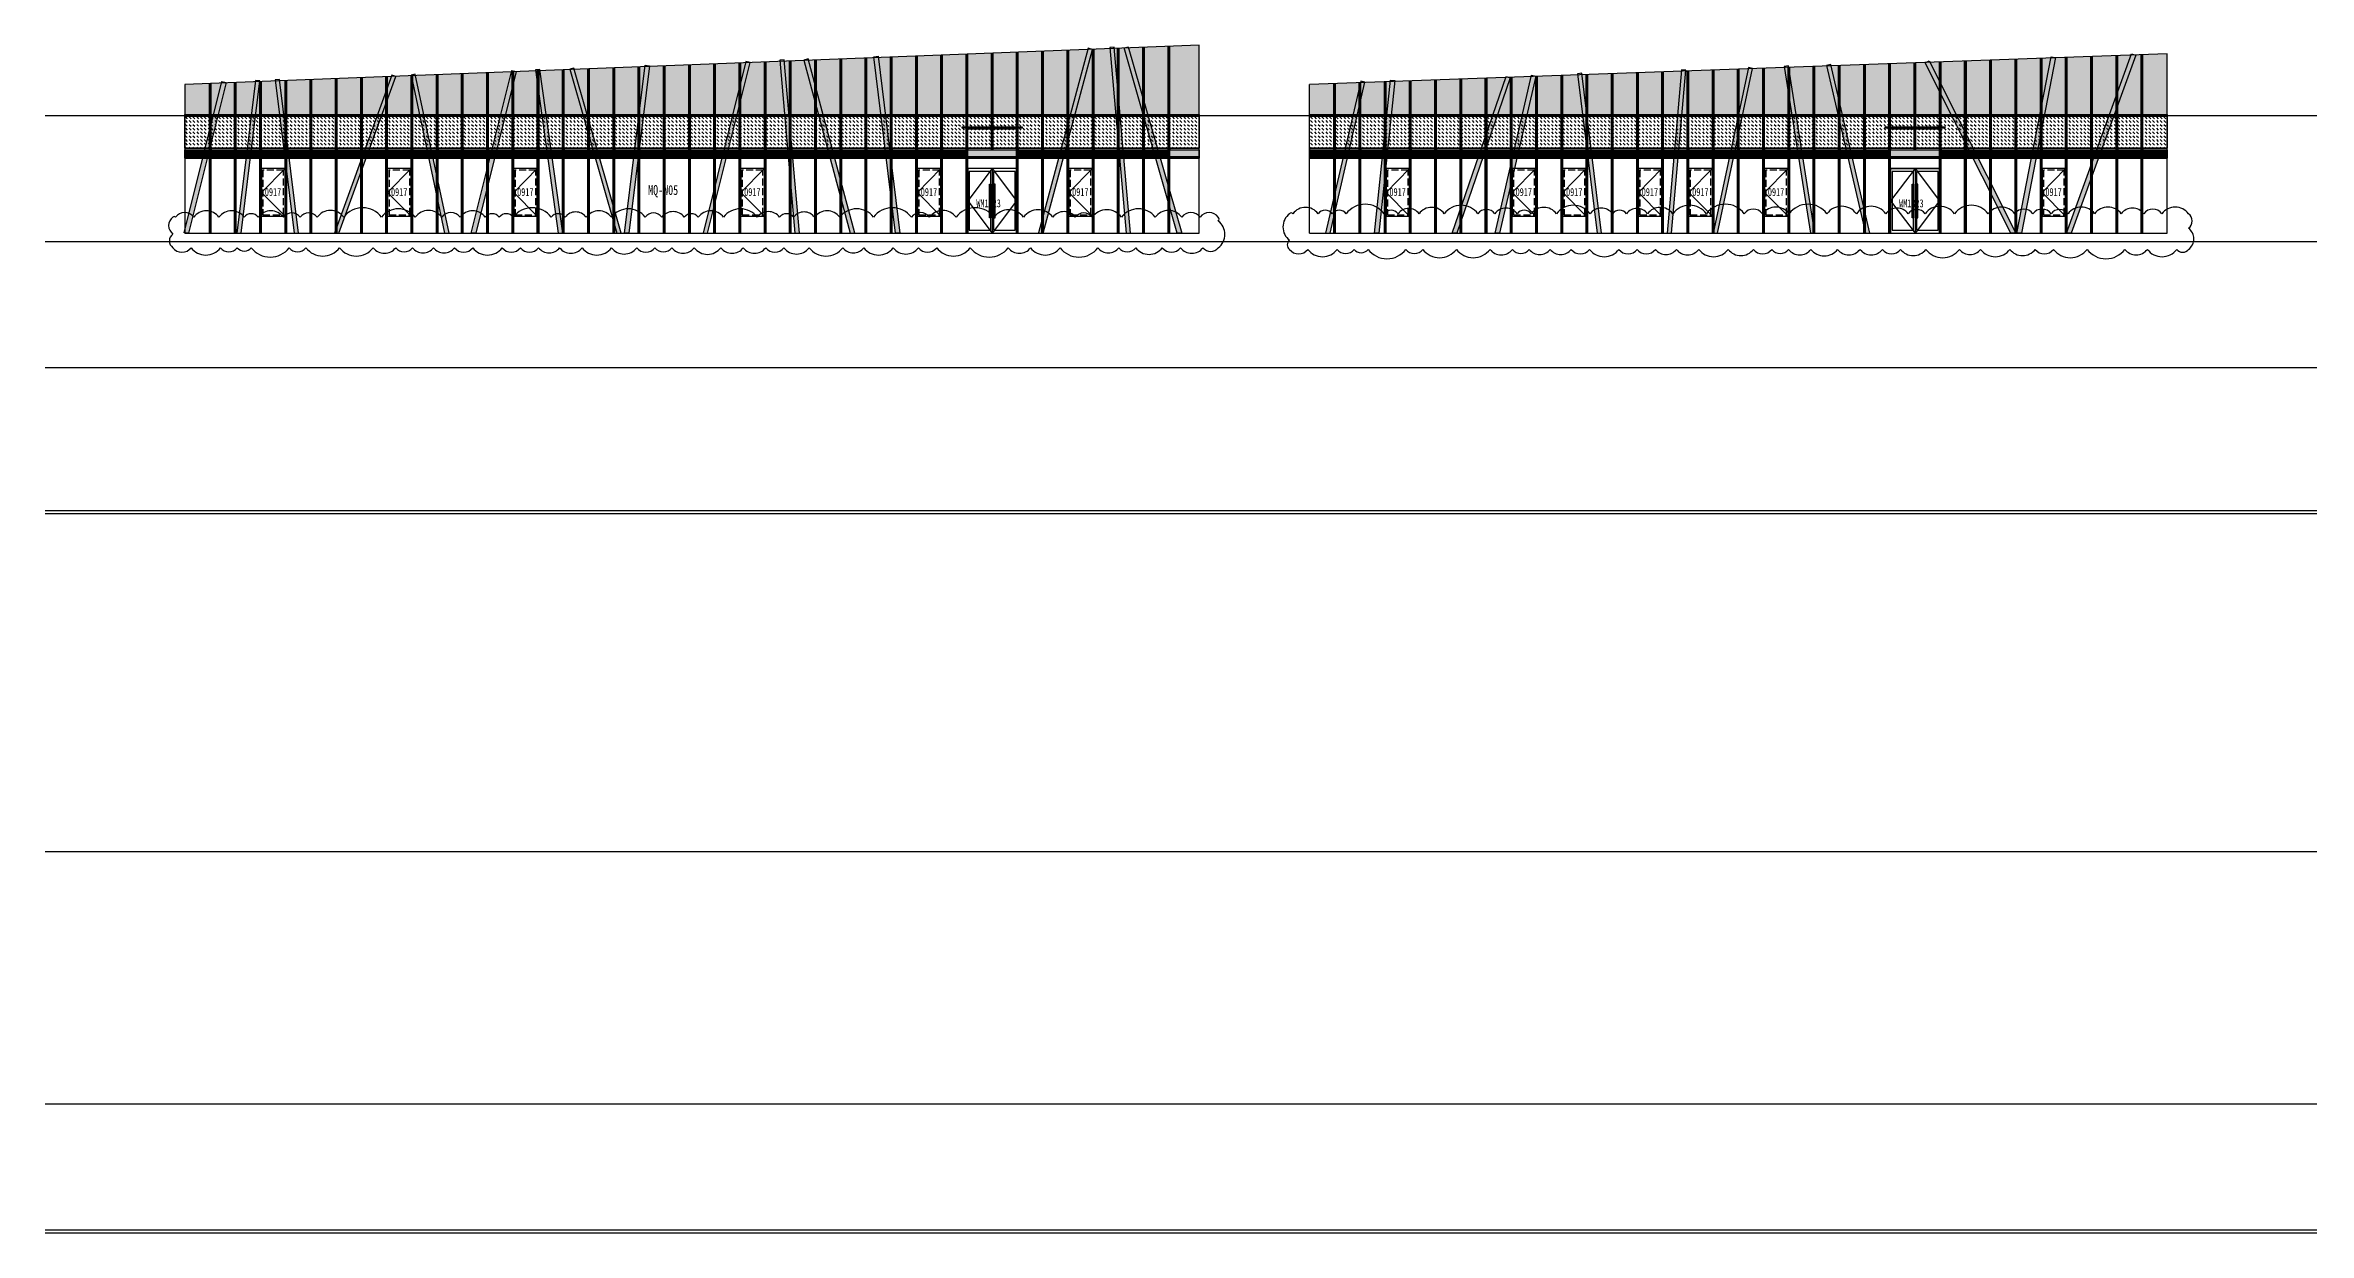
# Model space of a CAD drawing. Extents: x -483182 to 812890, y -390528 to -214858.
# Drawn here: x -29083 to 51666, y -390528 to -348170 of the extents above; entities that cross this region are included whole.
import ezdxf
from ezdxf.xclip import XClip

# ---------------------------------------------------------------- set-up
doc = ezdxf.new("R2010")
doc.units = 0
doc.header["$LTSCALE"] = 1000
doc.header["$MEASUREMENT"] = 0
doc.header["$XCLIPFRAME"] = 0
doc.linetypes.add('DASH', pattern=[0.35, 0.25, -0.1])
for name, color, linetype in [('01-标注_符号', 200, 'Continuous'), ('05-填充_156', 156, 'Continuous'), ('05-填充_168', 168, 'Continuous'), ('05-填充_18', 18, 'Continuous'), ('A-C_幕墙龙骨', 133, 'Continuous'), ('A-C_窗', 140, 'Continuous'), ('A-C_门', 150, 'Continuous'), ('D-铝板', 181, 'Continuous'), ('D_玻璃', 152, 'Continuous'), ('D_铝板', 181, 'Continuous')]:
    doc.layers.add(name, color=color, linetype=linetype)
doc.layers.add('04-不打印_辅助线', color=165, linetype='Continuous', plot=False)
doc.layers.add('DIM_MODI', color=6, linetype='Continuous', plot=False)
doc.styles.add('_TCH_AXIS', font='STXIHEI_0.TTF', dxfattribs={"width": 0.75})
doc.styles.get("Standard").update_dxf_attribs({"font": 'STXIHEI_0.TTF', "width": 0.75})

# ---------------------------------------------------------------- blocks, each defined once
blk = doc.blocks.new('*U19')
at = {"layer": '05-填充_156'}
h = blk.add_hatch(dxfattribs=at)
h.set_pattern_fill('DASH', color=256, scale=100, angle=315)
h.set_pattern_definition([(315, (566, 309054.43), (134.703842, -3e-14), [95.25, -95.25])])
h.paths.add_polyline_path([(0, 1500), (870, 1500), (870, 350), (0, 350)])
at = {"layer": '05-填充_168'}
h = blk.add_hatch(color=256, dxfattribs=at)
h.dxf.hatch_style = 1
h.paths.add_polyline_path([(0, 300), (870, 300), (870, 50), (0, 50)])
for points in [[(0, 1550), (870, 1550)], [(0, 1500), (870, 1500)], [(0, 350), (870, 350)], [(0, 300), (870, 300)], [(0, 50), (870, 50)], [(0, 0), (870, 0)]]:
    blk.add_lwpolyline(points)
for points in [[(870, 1500), (0, 1500), (0, 1550), (870, 1550)], [(0, 1500), (870, 1500), (870, 350), (0, 350)], [(0, 300), (870, 300), (870, 350), (0, 350)], [(0, 300), (870, 300), (870, 50), (0, 50)], [(870, 0), (0, 0), (0, 50), (870, 50)]]:
    blk.add_lwpolyline(points, close=True)
blk = doc.blocks.new('*U722')
blk.add_lwpolyline([(0, 0), (840, 0), (840, 1700), (0, 1700)], close=True)
blk.add_lwpolyline([(840, 1700), (0, 850), (840, 0)])
at = {"linetype": 'DASH'}
blk.add_lwpolyline([(50, 50), (790, 50), (790, 1650), (50, 1650)], close=True, dxfattribs=at)
at = {"layer": '04-不打印_辅助线', "width": 0.75}
blk.add_text('0917', height=285.4, dxfattribs=at).set_placement((121, 723))
blk = doc.blocks.new('A$C5BC7050D')
for points in [[(-1735, 0), (5, 0), (5, 2300), (-1735, 2300)], [(-915, 100), (-915, 2200), (-1685, 2200), (-1685, 100)], [(-915, 550), (-965, 550), (-965, 1750), (-915, 1750)], [(-815, 100), (-45, 100), (-45, 2200), (-815, 2200)], [(-815, 550), (-765, 550), (-765, 1750), (-815, 1750)]]:
    blk.add_lwpolyline(points, close=True)
for points in [[(-865, 2300), (-1735, 1150), (-865, 0)], [(-865, 2300), (-865, 0)], [(-865, 2300), (5, 1150), (-865, 0)]]:
    blk.add_lwpolyline(points)
at = {"layer": '04-不打印_辅助线', "style": '_TCH_AXIS', "width": 0.75}
blk.add_text('WM1823', height=285.4, dxfattribs=at).set_placement((-1433, 920))
blk = doc.blocks.new('*U20')
at = {"layer": '05-填充_156'}
h = blk.add_hatch(dxfattribs=at)
h.set_pattern_fill('DASH', color=256, scale=100, angle=315)
h.set_pattern_definition([(315, (536, 309054.43), (134.703842, -3e-14), [95.25, -95.25])])
h.paths.add_polyline_path([(0, 1500), (840, 1500), (840, 350), (0, 350)])
at = {"layer": '05-填充_168'}
h = blk.add_hatch(color=256, dxfattribs=at)
h.dxf.hatch_style = 1
h.paths.add_polyline_path([(0, 300), (840, 300), (840, 50), (0, 50)])
for points in [[(0, 1550), (840, 1550)], [(0, 1500), (840, 1500)], [(0, 350), (840, 350)], [(0, 300), (840, 300)], [(0, 50), (840, 50)], [(0, 0), (840, 0)]]:
    blk.add_lwpolyline(points)
for points in [[(840, 1500), (0, 1500), (0, 1550), (840, 1550)], [(0, 1500), (840, 1500), (840, 350), (0, 350)], [(0, 300), (840, 300), (840, 350), (0, 350)], [(0, 300), (840, 300), (840, 50), (0, 50)], [(840, 0), (0, 0), (0, 50), (840, 50)]]:
    blk.add_lwpolyline(points, close=True)
blk = doc.blocks.new('*U26')
at = {"layer": 'A-C_窗'}
blk.add_blockref('*U20', (-420, -775), dxfattribs=at)
blk = doc.blocks.new('*U27')
at = {"layer": 'A-C_窗', "color": 0, "linetype": 'ByBlock', "lineweight": -2, "transparency": 16777216}
for p in [(0, 0), (900, 0), (1800, 0), (2700, 0), (3600, 0), (4500, 0), (5400, 0)]:
    blk.add_blockref('*U26', p, dxfattribs=at)
blk = doc.blocks.new('A$C3079105B')
at = {"layer": '05-填充_18'}
h = blk.add_hatch(color=256, dxfattribs=at)
h.dxf.hatch_style = 1
h.paths.add_polyline_path([(27000, -4575), (29327, 1820), (29473, 1767), (27164, -4577)])
h.paths.add_polyline_path([(25237, -4575), (26459, 1714), (26612, 1685), (25395, -4577)])
h.paths.add_polyline_path([(25190, -4575), (25015, -4573), (21960, 1500), (22098, 1571)])
h.paths.add_polyline_path([(19827, -4575), (19987, -4577), (18597, 1444), (18446, 1409)])
h.paths.add_polyline_path([(18030, -4576), (17085, 1394), (16932, 1369), (17873, -4574)])
h.paths.add_polyline_path([(14400, -4575), (14558, -4577), (15807, 1300), (15656, 1332)])
h.paths.add_polyline_path([(12757, -4575), (12913, -4576), (13421, 1239), (13267, 1253)])
h.paths.add_polyline_path([(10411, -4577), (9711, 1125), (9557, 1106), (10255, -4575)])
h.paths.add_polyline_path([(2317, -4572), (2890, 879), (3044, 863), (2473, -4573)])
h.paths.add_polyline_path([(5248, -4578), (5084, -4576), (7008, 1011), (7155, 961)])
h.paths.add_polyline_path([(6781, -4577), (6622, -4575), (7923, 1060), (8074, 1025)])
h.paths.add_polyline_path([(574, -4575), (732, -4577), (1975, 806), (1824, 841)])
for points in [[(25237, -4575), (26459, 1714), (26612, 1685), (25395, -4577)], [(27000, -4575), (29327, 1820), (29473, 1767), (27164, -4577)], [(574, -4575), (732, -4577), (1975, 806), (1824, 841)], [(2317, -4572), (2890, 879), (3044, 863), (2473, -4573)], [(5248, -4578), (5084, -4576), (7008, 1011), (7155, 961)], [(6781, -4577), (6622, -4575), (7923, 1060), (8074, 1025)], [(10411, -4577), (9711, 1125), (9557, 1106), (10255, -4575)], [(12757, -4575), (12913, -4576), (13421, 1239), (13267, 1253)], [(14400, -4575), (14558, -4577), (15807, 1300), (15656, 1332)], [(18030, -4576), (17085, 1394), (16932, 1369), (17873, -4574)], [(19827, -4575), (19987, -4577), (18597, 1444), (18446, 1409)], [(25190, -4575), (25015, -4573), (21960, 1500), (22098, 1571)]]:
    blk.add_lwpolyline(points, close=True)
blk = doc.blocks.new('*U193')
at = {"layer": '05-填充_168'}
h = blk.add_hatch(color=256, dxfattribs=at)
h.dxf.hatch_style = 1
h.paths.add_polyline_path([(0, 300), (1740, 300), (1740, 50), (0, 50)])
for points in [[(0, 350), (1740, 350)], [(0, 300), (1740, 300)], [(0, 50), (1740, 50)], [(0, 0), (1740, 0)]]:
    blk.add_lwpolyline(points)
for points in [[(0, 300), (1740, 300), (1740, 350), (0, 350)], [(0, 300), (1740, 300), (1740, 50), (0, 50)], [(1740, 0), (0, 0), (0, 50), (1740, 50)]]:
    blk.add_lwpolyline(points, close=True)
blk = doc.blocks.new('*U194')
at = {"layer": 'D_玻璃'}
blk.add_lwpolyline([(-2010, 168), (150, 168), (150, 150), (-2010, 150)], close=True, dxfattribs=at)
at = {"layer": 'D_铝板'}
blk.add_line((-1800, 100), (-60, 100), dxfattribs=at)
for points in [[(-1860, 150), (-1800, 150), (-1800, 0), (-1860, 0), (-1860, 150)], [(-60, 150), (0, 150), (0, 0), (-60, 0), (-60, 150)]]:
    blk.add_lwpolyline(points, dxfattribs=at)
for points in [[(-1857, 147), (-1803, 147), (-1803, 3), (-1857, 3)], [(-57, 147), (-3, 147), (-3, 3), (-57, 3)]]:
    blk.add_lwpolyline(points, close=True, dxfattribs=at)
blk = doc.blocks.new('*U29')
at = {"layer": 'A-C_窗'}
blk.add_blockref('*U20', (-420, -775), dxfattribs=at)
blk = doc.blocks.new('*U23')
at = {"layer": '05-填充_156'}
h = blk.add_hatch(dxfattribs=at)
h.set_pattern_fill('DASH', color=256, scale=100, angle=315)
h.set_pattern_definition([(315, (536, 309054.43), (134.703842, -3e-14), [95.25, -95.25])])
h.paths.add_polyline_path([(0, 1500), (840, 1500), (840, 350), (0, 350)])
at = {"layer": '05-填充_168'}
h = blk.add_hatch(color=256, dxfattribs=at)
h.dxf.hatch_style = 1
h.paths.add_polyline_path([(0, 300), (840, 300), (840, 50), (0, 50)])
for points in [[(0, 1550), (840, 1550)], [(0, 1500), (840, 1500)], [(0, 350), (840, 350)], [(0, 300), (840, 300)], [(0, 50), (840, 50)], [(0, 0), (840, 0)]]:
    blk.add_lwpolyline(points)
for points in [[(840, 1500), (0, 1500), (0, 1550), (840, 1550)], [(0, 1500), (840, 1500), (840, 350), (0, 350)], [(0, 300), (840, 300), (840, 350), (0, 350)], [(0, 300), (840, 300), (840, 50), (0, 50)], [(840, 0), (0, 0), (0, 50), (840, 50)]]:
    blk.add_lwpolyline(points, close=True)
blk = doc.blocks.new('*U28')
at = {"layer": 'A-C_窗'}
ref = blk.add_blockref('*U23', (-420, -775), dxfattribs=at)
XClip(ref).set_block_clipping_path([(-0.0000001188, 350), (839.9999998812, 1550)])
blk = doc.blocks.new('kjtdkyu')
at = {"layer": '05-填充_156'}
h = blk.add_hatch(dxfattribs=at)
h.set_pattern_fill('CROSS', color=136, scale=100)
h.set_pattern_definition([(0, (-22560.5, 354870.43), (158.75, 158.75), [79.375, -238.125]), (90, (-22520.81, 354830.74), (-158.75, 158.75), [79.375, -238.125])])
h.paths.add_polyline_path([(870, 5331), (0, 5300), (0, 4225), (870, 4225)])
h.paths.add_polyline_path([(1770, 5364), (930, 5333), (930, 4225), (1770, 4225)])
h.paths.add_polyline_path([(2670, 5396), (1830, 5366), (1830, 4225), (2670, 4225)])
h.paths.add_polyline_path([(3570, 5428), (2730, 5398), (2730, 4225), (3570, 4225)])
h.paths.add_polyline_path([(4470, 5461), (3630, 5430), (3630, 4225), (4470, 4225)])
h.paths.add_polyline_path([(5370, 5493), (4530, 5463), (4530, 4225), (5370, 4225)])
h.paths.add_polyline_path([(6270, 5525), (5430, 5495), (5430, 4225), (6270, 4225)])
h.paths.add_polyline_path([(7170, 5558), (6330, 5528), (6330, 4225), (7170, 4225)])
h.paths.add_polyline_path([(8070, 5590), (7230, 5560), (7230, 4225), (8070, 4225)])
h.paths.add_polyline_path([(8970, 5622), (8130, 5592), (8130, 4225), (8970, 4225)])
h.paths.add_polyline_path([(9870, 5655), (9030, 5625), (9030, 4225), (9870, 4225)])
h.paths.add_polyline_path([(10770, 5687), (9930, 5657), (9930, 4225), (10770, 4225)])
h.paths.add_polyline_path([(11670, 5720), (10830, 5689), (10830, 4225), (11670, 4225)])
h.paths.add_polyline_path([(12570, 5752), (11730, 5722), (11730, 4225), (12570, 4225)])
h.paths.add_polyline_path([(13470, 5784), (12630, 5754), (12630, 4225), (13470, 4225)])
h.paths.add_polyline_path([(14370, 5817), (13530, 5786), (13530, 4225), (14370, 4225)])
h.paths.add_polyline_path([(15270, 5849), (14430, 5819), (14430, 4225), (15270, 4225)])
h.paths.add_polyline_path([(16170, 5881), (15330, 5851), (15330, 4225), (16170, 4225)])
h.paths.add_polyline_path([(17070, 5914), (16230, 5883), (16230, 4225), (17070, 4225)])
h.paths.add_polyline_path([(17970, 5946), (17130, 5916), (17130, 4225), (17970, 4225)])
h.paths.add_polyline_path([(18870, 5978), (18030, 5948), (18030, 4225), (18870, 4225)])
h.paths.add_polyline_path([(19770, 6011), (18930, 5980), (18930, 4225), (19770, 4225)])
h.paths.add_polyline_path([(20670, 6043), (19830, 6013), (19830, 4225), (20670, 4225)])
h.paths.add_polyline_path([(21570, 6075), (20730, 6045), (20730, 4225), (21570, 4225)])
h.paths.add_polyline_path([(22470, 6108), (21630, 6078), (21630, 4225), (22470, 4225)])
h.paths.add_polyline_path([(23370, 6140), (22530, 6110), (22530, 4225), (23370, 4225)])
h.paths.add_polyline_path([(24270, 6172), (23430, 6142), (23430, 4225), (24270, 4225)])
h.paths.add_polyline_path([(25170, 6205), (24330, 6175), (24330, 4225), (25170, 4225)])
h.paths.add_polyline_path([(26070, 6237), (25230, 6207), (25230, 4225), (26070, 4225)])
h.paths.add_polyline_path([(26970, 6270), (26130, 6239), (26130, 4225), (26970, 4225)])
h.paths.add_polyline_path([(27870, 6302), (27030, 6272), (27030, 4225), (27870, 4225)])
h.paths.add_polyline_path([(28770, 6334), (27930, 6304), (27930, 4225), (28770, 4225)])
h.paths.add_polyline_path([(29670, 6367), (28830, 6336), (28830, 4225), (29670, 4225)])
h.paths.add_polyline_path([(30600, 6400), (29730, 6369), (29730, 4225), (30600, 4225)])
at = {"layer": '05-填充_18', "const_width": 60}
for points in [[(9000, 0), (9000, 5624)], [(9900, 0), (9900, 5656)], [(10800, 0), (10800, 5688)], [(11700, 0), (11700, 5721)], [(12600, 0), (12600, 5753)], [(13500, 0), (13500, 5785)], [(14400, 0), (14400, 5818)], [(15300, 0), (15300, 5850)], [(16200, 0), (16200, 5882)], [(17100, 0), (17100, 5915)], [(18000, 0), (18000, 5947)], [(18900, 0), (18900, 5979)], [(19800, 0), (19800, 6012)], [(20700, 0), (20700, 6044)], [(21600, 2975), (21600, 6076)], [(22500, 0), (22500, 6109)], [(23400, 0), (23400, 6141)], [(24300, 0), (24300, 6174)], [(25200, 0), (25200, 6206)], [(26100, 0), (26100, 6238)], [(27000, 0), (27000, 6271)], [(27900, 0), (27900, 6303)], [(28800, 0), (28800, 6335)], [(29700, 0), (29700, 6368)], [(900, 0), (900, 5332)], [(1800, 0), (1800, 5365)], [(2700, 0), (2700, 5397)], [(3600, 0), (3600, 5429)], [(4500, 0), (4500, 5462)], [(5400, 0), (5400, 5494)], [(6300, 0), (6300, 5526)], [(7200, 0), (7200, 5559)], [(8100, 0), (8100, 5591)]]:
    blk.add_lwpolyline(points, dxfattribs=at)
at = {"layer": 'A-C_幕墙龙骨'}
for points in [[(9870, 0), (9870, 5655)], [(9930, 0), (9930, 5657)], [(10770, 0), (10770, 5687)], [(10830, 0), (10830, 5689)], [(11670, 0), (11670, 5720)], [(11730, 0), (11730, 5722)], [(12570, 0), (12570, 5752)], [(12630, 0), (12630, 5754)], [(13470, 0), (13470, 5784)], [(13530, 0), (13530, 5786)], [(14370, 0), (14370, 5817)], [(14430, 0), (14430, 5819)], [(15270, 0), (15270, 5849)], [(15330, 0), (15330, 5851)], [(16170, 0), (16170, 5881)], [(16230, 0), (16230, 5883)], [(17070, 0), (17070, 5914)], [(17130, 0), (17130, 5916)], [(17970, 0), (17970, 5946)], [(18030, 0), (18030, 5948)], [(18870, 0), (18870, 5978)], [(18930, 0), (18930, 5980)], [(19770, 0), (19770, 6011)], [(19830, 0), (19830, 6013)], [(20670, 0), (20670, 6043)], [(20730, 0), (20730, 6045)], [(21570, 2975), (21570, 6075)], [(21630, 2975), (21630, 6078)], [(22470, 0), (22470, 6108)], [(22530, 0), (22530, 6110)], [(23370, 0), (23370, 6140)], [(23430, 0), (23430, 6142)], [(24270, 0), (24270, 6172)], [(24330, 0), (24330, 6175)], [(25170, 0), (25170, 6205)], [(25230, 0), (25230, 6207)], [(26070, 0), (26070, 6237)], [(26130, 0), (26130, 6239)], [(26970, 0), (26970, 6270)], [(27030, 0), (27030, 6272)], [(27870, 0), (27870, 6302)], [(27930, 0), (27930, 6304)], [(28770, 0), (28770, 6334)], [(28830, 0), (28830, 6336)], [(29670, 0), (29670, 6367)], [(29730, 0), (29730, 6369)], [(870, 0), (870, 5331)], [(930, 0), (930, 5333)], [(1770, 0), (1770, 5364)], [(1830, 0), (1830, 5366)], [(2670, 0), (2670, 5396)], [(2730, 0), (2730, 5398)], [(3570, 0), (3570, 5428)], [(3630, 0), (3630, 5430)], [(4470, 0), (4470, 5461)], [(4530, 0), (4530, 5463)], [(5370, 0), (5370, 5493)], [(5430, 0), (5430, 5495)], [(6270, 0), (6270, 5525)], [(6330, 0), (6330, 5528)], [(7170, 0), (7170, 5558)], [(7230, 0), (7230, 5560)], [(8070, 0), (8070, 5590)], [(8130, 0), (8130, 5592)], [(8970, 0), (8970, 5622)], [(9030, 0), (9030, 5625)]]:
    blk.add_lwpolyline(points, dxfattribs=at)
at = {"layer": 'A-C_窗'}
blk.add_line((20730, 2300), (22470, 2300), dxfattribs=at)
for points in [[(30600, 0), (30600, 6400), (0, 5300)], [(0, 0), (0, 5300)], [(0, 0), (30600, 0)]]:
    blk.add_lwpolyline(points, dxfattribs=at)
for name, p in [('*U19', (0, 2675)), ('*U27', (23850, 3450)), ('*U19', (29730, 2675)), ('*U193', (20730, 2675)), ('*U722', (2730, 600)), ('*U722', (7230, 600)), ('*U722', (9030, 600)), ('*U722', (11730, 600)), ('*U722', (13530, 600)), ('*U722', (16230, 600)), ('*U722', (26130, 600))]:
    blk.add_blockref(name, p, dxfattribs=at)
at = {"layer": 'A-C_窗', "color": 0, "linetype": 'ByBlock', "lineweight": -2, "transparency": 16777216}
for name, p in [('*U29', (1350, 3450)), ('*U29', (2250, 3450)), ('*U29', (3150, 3450)), ('*U29', (4050, 3450)), ('*U29', (4950, 3450)), ('*U29', (5850, 3450)), ('*U29', (6750, 3450)), ('*U29', (7650, 3450)), ('*U29', (8550, 3450)), ('*U29', (9450, 3450)), ('*U29', (10350, 3450)), ('*U29', (11250, 3450)), ('*U29', (12150, 3450)), ('*U29', (13050, 3450)), ('*U29', (13950, 3450)), ('*U29', (14850, 3450)), ('*U29', (15750, 3450)), ('*U29', (16650, 3450)), ('*U29', (17550, 3450)), ('*U29', (18450, 3450)), ('*U29', (19350, 3450)), ('*U29', (20250, 3450)), ('*U28', (21150, 3450)), ('*U28', (22050, 3450)), ('*U29', (22950, 3450))]:
    blk.add_blockref(name, p, dxfattribs=at)
at = {"layer": 'A-C_门'}
blk.add_blockref('A$C5BC7050D', (22465, 0), dxfattribs=at)
at = {"layer": 'D-铝板'}
blk.add_blockref('A$C3079105B', (0, 4575), dxfattribs=at)
at = {"layer": 'D_铝板', "xscale": -1}
blk.add_blockref('*U194', (20670, 3607), dxfattribs=at)
blk = doc.blocks.new('*U34')
at = {"layer": 'A-C_窗'}
blk.add_blockref('*U20', (-420, -775), dxfattribs=at)
blk = doc.blocks.new('*U35')
at = {"layer": 'A-C_窗', "color": 0, "linetype": 'ByBlock', "lineweight": -2, "transparency": 16777216}
for p in [(0, 0), (900, 0), (1800, 0), (2700, 0), (3600, 0), (4500, 0), (5400, 0), (6300, 0), (7200, 0), (8100, 0), (9000, 0), (9900, 0), (10800, 0), (11700, 0), (12600, 0), (13500, 0), (14400, 0), (15300, 0), (16200, 0), (17100, 0), (18000, 0), (18900, 0), (19800, 0), (20700, 0), (21600, 0), (22500, 0), (23400, 0), (24300, 0), (25200, 0), (26100, 0)]:
    blk.add_blockref('*U34', p, dxfattribs=at)
blk = doc.blocks.new('*U24')
at = {"layer": '05-填充_156'}
h = blk.add_hatch(dxfattribs=at)
h.set_pattern_fill('DASH', color=256, scale=100, angle=315)
h.set_pattern_definition([(315, (753, 309054.43), (134.703842, -3e-14), [95.25, -95.25])])
h.paths.add_polyline_path([(0, 1500), (1057, 1500), (1057, 350), (0, 350)])
at = {"layer": '05-填充_168'}
h = blk.add_hatch(color=256, dxfattribs=at)
h.dxf.hatch_style = 1
h.paths.add_polyline_path([(0, 300), (1057, 300), (1057, 50), (0, 50)])
for points in [[(0, 1550), (1057, 1550)], [(0, 1500), (1057, 1500)], [(0, 350), (1057, 350)], [(0, 300), (1057, 300)], [(0, 50), (1057, 50)], [(0, 0), (1057, 0)]]:
    blk.add_lwpolyline(points)
for points in [[(1057, 1500), (0, 1500), (0, 1550), (1057, 1550)], [(0, 1500), (1057, 1500), (1057, 350), (0, 350)], [(0, 300), (1057, 300), (1057, 350), (0, 350)], [(0, 300), (1057, 300), (1057, 50), (0, 50)], [(1057, 0), (0, 0), (0, 50), (1057, 50)]]:
    blk.add_lwpolyline(points, close=True)
blk = doc.blocks.new('*U36')
at = {"layer": 'A-C_窗'}
blk.add_blockref('*U20', (-420, -775), dxfattribs=at)
blk = doc.blocks.new('*U37')
at = {"layer": 'A-C_窗', "color": 0, "linetype": 'ByBlock', "lineweight": -2, "transparency": 16777216}
for p in [(0, 0), (900, 0), (1800, 0), (2700, 0), (3600, 0), (4500, 0)]:
    blk.add_blockref('*U36', p, dxfattribs=at)
blk = doc.blocks.new('*U38')
at = {"layer": 'A-C_窗'}
ref = blk.add_blockref('*U23', (-420, -775), dxfattribs=at)
XClip(ref).set_block_clipping_path([(-0.0000001188, 350), (839.9999998812, 1550)])
blk = doc.blocks.new('*U39')
at = {"layer": 'A-C_窗', "color": 0, "linetype": 'ByBlock', "lineweight": -2, "transparency": 16777216}
for p in [(0, 0), (900, 0)]:
    blk.add_blockref('*U38', p, dxfattribs=at)
blk = doc.blocks.new('A$C39D70C58')
at = {"layer": '05-填充_18'}
h = blk.add_hatch(color=256, dxfattribs=at)
h.dxf.hatch_style = 1
h.paths.add_polyline_path([(33731, -4575), (33151, 2054), (32997, 2040), (33575, -4573)])
h.paths.add_polyline_path([(30615, -4573), (32370, 1977), (32220, 2017), (30455, -4571)])
h.paths.add_polyline_path([(23895, -4577), (22230, 1637), (22081, 1597), (23734, -4575)])
h.paths.add_polyline_path([(21918, -4578), (21377, 1604), (21223, 1590), (21762, -4575)])
h.paths.add_polyline_path([(18644, -4578), (20163, 1513), (20013, 1551), (18485, -4575)])
h.paths.add_polyline_path([(15563, -4577), (13874, 1313), (13725, 1270), (15401, -4575)])
h.paths.add_polyline_path([(13475, -4578), (12654, 1266), (12500, 1244), (13318, -4575)])
h.paths.add_polyline_path([(10373, -4577), (10214, -4575), (11660, 1227), (11811, 1190)])
h.paths.add_polyline_path([(9421, -4578), (8215, 1093), (8064, 1061), (9262, -4575)])
h.paths.add_polyline_path([(5494, -4578), (7527, 1008), (7382, 1061), (5330, -4575)])
h.paths.add_polyline_path([(4050, -4578), (3377, 906), (3223, 887), (3894, -4575)])
h.paths.add_polyline_path([(2008, -4578), (2674, 851), (2520, 870), (1852, -4575)])
h.paths.add_polyline_path([(128, -4574), (-31, -4571), (1316, 830), (1466, 793)])
h.paths.add_polyline_path([(16570, 1392), (15837, -4578), (15681, -4575), (16416, 1411)])
h.paths.add_polyline_path([(24577, 1715), (24731, 1734), (25505, -4577), (25349, -4575)])
h.paths.add_polyline_path([(33501, 2030), (33650, 2073), (35557, -4577), (35396, -4575)])
h = blk.add_hatch(color=256, dxfattribs=at)
h.dxf.hatch_style = 1
h.paths.add_polyline_path([(24577, 1715), (24731, 1734), (25505, -4577), (25349, -4575)])
h = blk.add_hatch(color=256, dxfattribs=at)
h.dxf.hatch_style = 1
h.paths.add_polyline_path([(33501, 2030), (33650, 2073), (35557, -4577), (35396, -4575)])
h = blk.add_hatch(color=256, dxfattribs=at)
h.dxf.hatch_style = 1
h.paths.add_polyline_path([(16570, 1392), (15837, -4578), (15681, -4575), (16416, 1411)])
for points in [[(23895, -4577), (22230, 1637), (22081, 1597), (23734, -4575)], [(24577, 1715), (24731, 1734), (25505, -4577), (25349, -4575)], [(30615, -4573), (32370, 1977), (32220, 2017), (30455, -4571)], [(33731, -4575), (33151, 2054), (32997, 2040), (33575, -4573)], [(33501, 2030), (33650, 2073), (35557, -4577), (35396, -4575)], [(128, -4574), (-31, -4571), (1316, 830), (1466, 793)], [(2008, -4578), (2674, 851), (2520, 870), (1852, -4575)], [(4050, -4578), (3377, 906), (3223, 887), (3894, -4575)], [(5494, -4578), (7527, 1008), (7382, 1061), (5330, -4575)], [(9421, -4578), (8215, 1093), (8064, 1061), (9262, -4575)], [(10373, -4577), (10214, -4575), (11660, 1227), (11811, 1190)], [(13475, -4578), (12654, 1266), (12500, 1244), (13318, -4575)], [(15563, -4577), (13874, 1313), (13725, 1270), (15401, -4575)], [(16570, 1392), (15837, -4578), (15681, -4575), (16416, 1411)], [(18644, -4578), (20163, 1513), (20013, 1551), (18485, -4575)], [(21918, -4578), (21377, 1604), (21223, 1590), (21762, -4575)]]:
    blk.add_lwpolyline(points, close=True)
blk = doc.blocks.new('thtsrhjuyt')
at = {"layer": '05-填充_156'}
h = blk.add_hatch(dxfattribs=at)
h.set_pattern_fill('CROSS', color=136, scale=100)
h.set_pattern_definition([(0, (19467, 349570.43), (158.75, 158.75), [79.375, -238.125]), (90, (19506.69, 349530.74), (-158.75, 158.75), [79.375, -238.125])])
h.paths.add_polyline_path([(870, 34), (0, 0), (0, -1075), (870, -1075)])
h.paths.add_polyline_path([(1770, 68), (930, 36), (930, -1075), (1770, -1075)])
h.paths.add_polyline_path([(2670, 103), (1830, 71), (1830, -1075), (2670, -1075)])
h.paths.add_polyline_path([(3570, 138), (2730, 106), (2730, -1075), (3570, -1075)])
h.paths.add_polyline_path([(4470, 173), (3630, 140), (3630, -1075), (4470, -1075)])
h.paths.add_polyline_path([(5370, 208), (4530, 175), (4530, -1075), (5370, -1075)])
h.paths.add_polyline_path([(6270, 243), (5430, 210), (5430, -1075), (6270, -1075)])
h.paths.add_polyline_path([(7170, 277), (6330, 245), (6330, -1075), (7170, -1075)])
h.paths.add_polyline_path([(8070, 312), (7230, 280), (7230, -1075), (8070, -1075)])
h.paths.add_polyline_path([(8970, 347), (8130, 315), (8130, -1075), (8970, -1075)])
h.paths.add_polyline_path([(9870, 382), (9030, 349), (9030, -1075), (9870, -1075)])
h.paths.add_polyline_path([(10770, 417), (9930, 384), (9930, -1075), (10770, -1075)])
h.paths.add_polyline_path([(11670, 451), (10830, 419), (10830, -1075), (11670, -1075)])
h.paths.add_polyline_path([(12570, 486), (11730, 454), (11730, -1075), (12570, -1075)])
h.paths.add_polyline_path([(13470, 521), (12630, 489), (12630, -1075), (13470, -1075)])
h.paths.add_polyline_path([(14370, 556), (13530, 523), (13530, -1075), (14370, -1075)])
h.paths.add_polyline_path([(15270, 591), (14430, 558), (14430, -1075), (15270, -1075)])
h.paths.add_polyline_path([(16170, 626), (15330, 593), (15330, -1075), (16170, -1075)])
h.paths.add_polyline_path([(17070, 660), (16230, 628), (16230, -1075), (17070, -1075)])
h.paths.add_polyline_path([(17970, 695), (17130, 663), (17130, -1075), (17970, -1075)])
h.paths.add_polyline_path([(18870, 730), (18030, 698), (18030, -1075), (18870, -1075)])
h.paths.add_polyline_path([(19770, 765), (18930, 732), (18930, -1075), (19770, -1075)])
h.paths.add_polyline_path([(21570, 834), (20730, 802), (20730, -1075), (21570, -1075)])
h.paths.add_polyline_path([(20670, 800), (19830, 767), (19830, -1075), (20670, -1075)])
h.paths.add_polyline_path([(22470, 869), (21630, 837), (21630, -1075), (22470, -1075)])
h.paths.add_polyline_path([(23370, 904), (22530, 872), (22530, -1075), (23370, -1075)])
h.paths.add_polyline_path([(24270, 939), (23430, 906), (23430, -1075), (24270, -1075)])
h.paths.add_polyline_path([(25170, 974), (24330, 941), (24330, -1075), (25170, -1075)])
h.paths.add_polyline_path([(26070, 1009), (25230, 976), (25230, -1075), (26070, -1075)])
h.paths.add_polyline_path([(26970, 1043), (26130, 1011), (26130, -1075), (26970, -1075)])
h.paths.add_polyline_path([(27870, 1078), (27030, 1046), (27030, -1075), (27870, -1075)])
h.paths.add_polyline_path([(28770, 1113), (27930, 1081), (27930, -1075), (28770, -1075)])
h.paths.add_polyline_path([(29670, 1148), (28830, 1115), (28830, -1075), (29670, -1075)])
h.paths.add_polyline_path([(30570, 1183), (29730, 1150), (29730, -1075), (30570, -1075)])
h.paths.add_polyline_path([(31470, 1218), (30630, 1185), (30630, -1075), (31470, -1075)])
h.paths.add_polyline_path([(32370, 1252), (31530, 1220), (31530, -1075), (32370, -1075)])
h.paths.add_polyline_path([(33270, 1287), (32430, 1255), (32430, -1075), (33270, -1075)])
h.paths.add_polyline_path([(34170, 1322), (33330, 1289), (33330, -1075), (34170, -1075)])
h.paths.add_polyline_path([(35070, 1357), (34230, 1324), (34230, -1075), (35070, -1075)])
h.paths.add_polyline_path([(36187, 1400), (35130, 1359), (35130, -1075), (36187, -1075)])
at = {"layer": '05-填充_18', "const_width": 60}
for points in [[(20700, -5300), (20700, 801)], [(21600, -5300), (21600, 836)], [(22500, -5300), (22500, 870)], [(23400, -5300), (23400, 905)], [(24300, -5300), (24300, 940)], [(25200, -5300), (25200, 975)], [(26100, -5300), (26100, 1010)], [(27000, -5300), (27000, 1045)], [(27900, -5300), (27900, 1079)], [(28800, -2325), (28800, 1114)], [(29700, -5300), (29700, 1149)], [(30600, -5300), (30600, 1184)], [(31500, -5300), (31500, 1219)], [(32400, -5300), (32400, 1253)], [(33300, -5300), (33300, 1288)], [(34200, -5300), (34200, 1323)], [(35100, -5300), (35100, 1358)], [(900, -5300), (900, 35)], [(1800, -5300), (1800, 70)], [(2700, -5300), (2700, 104)], [(3600, -5300), (3600, 139)], [(4500, -5300), (4500, 174)], [(5400, -5300), (5400, 209)], [(6300, -5300), (6300, 244)], [(7200, -5300), (7200, 279)], [(8100, -5300), (8100, 313)], [(9000, -5300), (9000, 348)], [(9900, -5300), (9900, 383)], [(10800, -5300), (10800, 418)], [(11700, -5300), (11700, 453)], [(12600, -5300), (12600, 487)], [(13500, -5300), (13500, 522)], [(14400, -5300), (14400, 557)], [(15300, -5300), (15300, 592)], [(16200, -5300), (16200, 627)], [(17100, -5300), (17100, 662)], [(18000, -5300), (18000, 696)], [(18900, -5300), (18900, 731)], [(19800, -5300), (19800, 766)]]:
    blk.add_lwpolyline(points, dxfattribs=at)
at = {"layer": 'A-C_幕墙龙骨'}
for points in [[(21570, -5300), (21570, 834)], [(21630, -5300), (21630, 837)], [(22470, -5300), (22470, 869)], [(22530, -5300), (22530, 872)], [(23370, -5300), (23370, 904)], [(23430, -5300), (23430, 906)], [(24270, -5300), (24270, 939)], [(24330, -5300), (24330, 941)], [(25170, -5300), (25170, 974)], [(25230, -5300), (25230, 976)], [(26070, -5300), (26070, 1009)], [(26130, -5300), (26130, 1011)], [(26970, -5300), (26970, 1043)], [(27030, -5300), (27030, 1046)], [(27870, -5300), (27870, 1078)], [(27930, -5300), (27930, 1081)], [(28770, -2325), (28770, 1113)], [(28830, -2325), (28830, 1115)], [(29670, -5300), (29670, 1148)], [(29730, -5300), (29730, 1150)], [(30570, -5300), (30570, 1183)], [(30630, -5300), (30630, 1185)], [(31470, -5300), (31470, 1218)], [(31530, -5300), (31530, 1220)], [(32370, -5300), (32370, 1252)], [(32430, -5300), (32430, 1255)], [(33270, -5300), (33270, 1287)], [(33330, -5300), (33330, 1289)], [(34170, -5300), (34170, 1322)], [(34230, -5300), (34230, 1324)], [(35070, -5300), (35070, 1357)], [(35130, -5300), (35130, 1359)], [(870, -5300), (870, 34)], [(930, -5300), (930, 36)], [(1770, -5300), (1770, 68)], [(1830, -5300), (1830, 71)], [(2670, -5300), (2670, 103)], [(2730, -5300), (2730, 106)], [(3570, -5300), (3570, 138)], [(3630, -5300), (3630, 140)], [(4470, -5300), (4470, 173)], [(4530, -5300), (4530, 175)], [(5370, -5300), (5370, 208)], [(5430, -5300), (5430, 210)], [(6270, -5300), (6270, 243)], [(6330, -5300), (6330, 245)], [(7170, -5300), (7170, 277)], [(7230, -5300), (7230, 280)], [(8070, -5300), (8070, 312)], [(8130, -5300), (8130, 315)], [(8970, -5300), (8970, 347)], [(9030, -5300), (9030, 349)], [(9870, -5300), (9870, 382)], [(9930, -5300), (9930, 384)], [(10770, -5300), (10770, 417)], [(10830, -5300), (10830, 419)], [(11670, -5300), (11670, 451)], [(11730, -5300), (11730, 454)], [(12570, -5300), (12570, 486)], [(12630, -5300), (12630, 489)], [(13470, -5300), (13470, 521)], [(13530, -5300), (13530, 523)], [(14370, -5300), (14370, 556)], [(14430, -5300), (14430, 558)], [(15270, -5300), (15270, 591)], [(15330, -5300), (15330, 593)], [(16170, -5300), (16170, 626)], [(16230, -5300), (16230, 628)], [(17070, -5300), (17070, 660)], [(17130, -5300), (17130, 663)], [(17970, -5300), (17970, 695)], [(18030, -5300), (18030, 698)], [(18870, -5300), (18870, 730)], [(18930, -5300), (18930, 732)], [(19770, -5300), (19770, 765)], [(19830, -5300), (19830, 767)], [(20670, -5300), (20670, 800)], [(20730, -5300), (20730, 802)]]:
    blk.add_lwpolyline(points, dxfattribs=at)
at = {"layer": 'A-C_窗'}
blk.add_lwpolyline([(0, -5300), (36187, -5300), (36187, 1400), (0, 0), (0, -5300)], dxfattribs=at)
for name, p in [('*U19', (0, -2625)), ('*U35', (1350, -1850)), ('*U39', (28350, -1850)), ('*U37', (30150, -1850)), ('*U24', (35130, -2625)), ('*U193', (27930, -2625)), ('*U722', (2730, -4700)), ('*U722', (7230, -4700)), ('*U722', (11730, -4700)), ('*U722', (19830, -4700)), ('*U722', (26130, -4700)), ('*U722', (31530, -4700))]:
    blk.add_blockref(name, p, dxfattribs=at)
at = {"layer": 'A-C_门'}
blk.add_blockref('A$C5BC7050D', (29665, -5300), dxfattribs=at)
at = {"layer": 'D-铝板'}
blk.add_blockref('A$C39D70C58', (0, -725), dxfattribs=at)
at = {"layer": 'D_铝板', "xscale": -1}
blk.add_blockref('*U194', (27870, -1693), dxfattribs=at)

msp = doc.modelspace()

# ---------------------------------------------------------------- linework, layer by layer
at = {"layer": '04-不打印_辅助线'}
for points in [[(-29082.7, -350670.4), (480719.6, -350670.4)], [(-29082.7, -355170.4), (480719.6, -355170.4)], [(-29082.7, -359670.4), (480719.6, -359670.4)], [(-29082.7, -364770.4), (480719.6, -364770.4)], [(-29082.7, -364870.4), (480719.6, -364870.4)], [(-29082.7, -376928.4), (480719.6, -376928.4)], [(-29082.7, -385928.4), (480719.6, -385928.4)], [(-29082.7, -390428.4), (480719.6, -390428.4)], [(-29082.7, -390528.4), (480719.6, -390528.4)]]:
    msp.add_lwpolyline(points, dxfattribs=at)
at = {"layer": 'DIM_MODI'}
for points in [[(-24531.9, -355391, 0.5), (-23881.9, -355391, 0.5), (-22831.9, -355391, 0.5), (-22231.9, -355391, 0.5), (-21731.9, -355391, 0.5), (-20381.9, -355391, 0.5), (-19781.9, -355391, 0.5), (-18581.9, -355391, 0.5), (-17381.9, -355391, 0.5), (-16581.9, -355391, 0.5), (-15981.9, -355391, 0.5), (-15231.9, -355391, 0.5), (-14481.9, -355391, 0.5), (-13831.9, -355391, 0.5), (-12781.9, -355391, 0.5), (-12131.9, -355391, 0.5), (-11481.9, -355391, 0.5), (-10731.9, -355391, 0.5), (-9931.9, -355391, 0.5), (-8881.9, -355391, 0.5), (-7981.9, -355391, 0.5), (-7331.9, -355391, 0.5), (-6731.9, -355391, 0.5), (-5931.9, -355391, 0.5), (-4981.9, -355391, 0.5), (-4181.9, -355391, 0.5), (-3381.9, -355391, 0.5), (-2731.9, -355391, 0.5), (-1831.9, -355391, 0.5), (-631.9, -355391, 0.5), (118.1, -355391, 0.5), (1168.1, -355391, 0.5), (2068.1, -355391, 0.5), (2718.1, -355391, 0.5), (3918.1, -355391, 0.5), (5268.1, -355391, 0.5), (6068.1, -355391, 0.5), (7118.1, -355391, 0.5), (8468.1, -355391, 0.5), (9218.1, -355391, 0.5), (9818.1, -355391, 0.5), (10768.1, -355391, 0.5), (11418.1, -355391, 0.5), (12218.1, -355391, 0.5), (12764, -355391, 0.5), (12764, -354441, 0.5), (12764, -354303, 0.5), (12114, -354303, 0.5), (11464, -354303, 0.5), (10514, -354303, 0.5), (9314, -354303, 0.5), (8264, -354303, 0.5), (7664, -354303, 0.5), (6864, -354303, 0.5), (5814, -354303, 0.5), (4764, -354303, 0.5), (3414, -354303, 0.5), (2464, -354303, 0.5), (1814, -354303, 0.5), (464, -354303, 0.5), (-736, -354303, 0.5), (-1636, -354303, 0.5), (-2386, -354303, 0.5), (-2886, -354303, 0.5), (-3686, -354303, 0.5), (-4886, -354303, 0.5), (-5786, -354303, 0.5), (-6286, -354303, 0.5), (-7086, -354303, 0.5), (-7686, -354303, 0.5), (-8886, -354303, 0.5), (-9786, -354303, 0.5), (-10536, -354303, 0.5), (-11036, -354303, 0.5), (-12386, -354303, 0.5), (-12886, -354303, 0.5), (-13386, -354303, 0.5), (-14286, -354303, 0.5), (-14936, -354303, 0.5), (-15886, -354303, 0.5), (-17086, -354303, 0.5), (-18436, -354303, 0.5), (-19386, -354303, 0.5), (-19986, -354303, 0.5), (-20586, -354303, 0.5), (-21486, -354303, 0.5), (-21986, -354303, 0.5), (-22886, -354303, 0.5), (-23786, -354303, 0.5), (-24436, -354303, 0.5), (-24531.9, -354303, 0.5), (-24531.9, -354903, 0.5)], [(15307.9, -355449.7, 0.5), (15957.9, -355449.7, 0.5), (17007.9, -355449.7, 0.5), (17607.9, -355449.7, 0.5), (18107.9, -355449.7, 0.5), (19457.9, -355449.7, 0.5), (20057.9, -355449.7, 0.5), (21257.9, -355449.7, 0.5), (22457.9, -355449.7, 0.5), (23257.9, -355449.7, 0.5), (23857.9, -355449.7, 0.5), (24607.9, -355449.7, 0.5), (25357.9, -355449.7, 0.5), (26007.9, -355449.7, 0.5), (27057.9, -355449.7, 0.5), (27707.9, -355449.7, 0.5), (28357.9, -355449.7, 0.5), (29107.9, -355449.7, 0.5), (29907.9, -355449.7, 0.5), (30957.9, -355449.7, 0.5), (31857.9, -355449.7, 0.5), (32507.9, -355449.7, 0.5), (33107.9, -355449.7, 0.5), (33907.9, -355449.7, 0.5), (34857.9, -355449.7, 0.5), (35657.9, -355449.7, 0.5), (36457.9, -355449.7, 0.5), (37107.9, -355449.7, 0.5), (38007.9, -355449.7, 0.5), (39207.9, -355449.7, 0.5), (39957.9, -355449.7, 0.5), (41007.9, -355449.7, 0.5), (41907.9, -355449.7, 0.5), (42557.9, -355449.7, 0.5), (43757.9, -355449.7, 0.5), (45107.9, -355449.7, 0.5), (45907.9, -355449.7, 0.5), (46957.9, -355449.7, 0.5), (47377.9, -355449.7, 0.5), (47377.9, -354699.7, 0.5), (47377.9, -354177.7, 0.5), (46427.9, -354177.7, 0.5), (45777.9, -354177.7, 0.5), (44977.9, -354177.7, 0.5), (44027.9, -354177.7, 0.5), (43077.9, -354177.7, 0.5), (42477.9, -354177.7, 0.5), (41827.9, -354177.7, 0.5), (41177.9, -354177.7, 0.5), (40227.9, -354177.7, 0.5), (39027.9, -354177.7, 0.5), (37977.9, -354177.7, 0.5), (37377.9, -354177.7, 0.5), (36577.9, -354177.7, 0.5), (35527.9, -354177.7, 0.5), (34477.9, -354177.7, 0.5), (33127.9, -354177.7, 0.5), (32177.9, -354177.7, 0.5), (31527.9, -354177.7, 0.5), (30177.9, -354177.7, 0.5), (28977.9, -354177.7, 0.5), (28077.9, -354177.7, 0.5), (27327.9, -354177.7, 0.5), (26827.9, -354177.7, 0.5), (26027.9, -354177.7, 0.5), (24827.9, -354177.7, 0.5), (23927.9, -354177.7, 0.5), (23427.9, -354177.7, 0.5), (22627.9, -354177.7, 0.5), (22027.9, -354177.7, 0.5), (20827.9, -354177.7, 0.5), (19927.9, -354177.7, 0.5), (19177.9, -354177.7, 0.5), (18677.9, -354177.7, 0.5), (17327.9, -354177.7, 0.5), (16827.9, -354177.7, 0.5), (16327.9, -354177.7, 0.5), (15427.9, -354177.7, 0.5), (15307.9, -354177.7, 0.5), (15307.9, -355127.7, 0.5)]]:
    msp.add_lwpolyline(points, format="xyb", close=True, dxfattribs=at)

# ---------------------------------------------------------------- block references
at = {"layer": 'A-C_窗'}
for name, p in [('thtsrhjuyt', (-24099, -349570.4)), ('kjtdkyu', (16021, -354870.4))]:
    msp.add_blockref(name, p, dxfattribs=at)

# ---------------------------------------------------------------- texts
at = {"layer": '01-标注_符号', "color": 7, "width": 0.75}
msp.add_text('MQ-W05', height=350, dxfattribs=at).set_placement((-7575.6, -353509.6))

doc.saveas('drawing.dxf')
